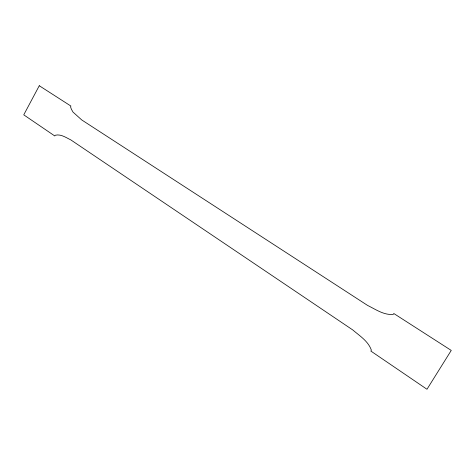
<?xml version="1.0" encoding="UTF-8"?>
<svg xmlns="http://www.w3.org/2000/svg" width="475" height="475" viewBox="0 0 475 475"><rect width="100%" height="100%" fill="white"/><g stroke="black" fill="none" stroke-linecap="round" stroke-linejoin="round"><path stroke-width="0.71" d="M39.271 85.732L23.75 114.843L54.767 135.957L55.142 135.262C60.782 133.79 66.031 137.607 70.882 139.941L352.753 329.941C359.634 335.855 368.303 341.198 371.379 350.194L370.856 351.067L426.983 389.268L451.25 350.419L393.817 313.518L393.27 314.391C383.895 315.329 375.66 309.35 367.608 305.437L81.736 119.943L72.984 112.064L71.327 109.096L70.532 106.756L70.912 106.062L39.271 85.732"/></g></svg>
